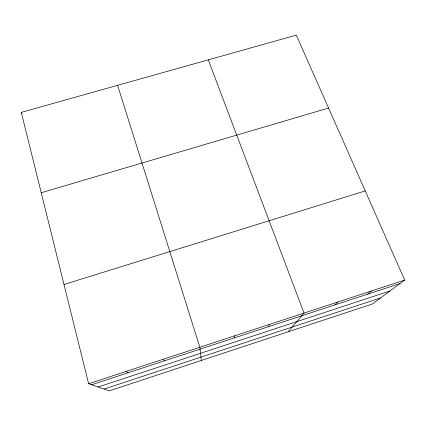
<?xml version="1.0" encoding="UTF-8"?>
<svg xmlns="http://www.w3.org/2000/svg" width="426" height="426" viewBox="0 0 426 426"><rect width="100%" height="100%" fill="white"/><g stroke="black" fill="none" stroke-linecap="round" stroke-linejoin="round"><path stroke-width="0.64" d="M234.337 337.903L234.976 335.725M268.231 326.779L269.706 324.34M288.093 331.822L304.036 313.083L208.271 59.858M334.884 304.899L337.972 301.954M367.654 294.137L371.525 290.947M404.7 280.068L372.399 303.983L109.274 390.866L88.613 383.725L21.3 112.373L296.299 35.134L404.7 280.068L88.613 383.725M98.086 387L389.96 290.985M104.061 389.066L380.604 297.912M91.601 384.758L400.067 283.498M63.996 284.483L365.242 190.917M41.231 192.733L328.568 108.05M126.144 371.419L128.183 372.75M163.217 359.262L164.335 360.881M21.3 112.373L21.966 113.486M117.603 85.322L199.842 347.249L201.338 360.471"/></g></svg>
